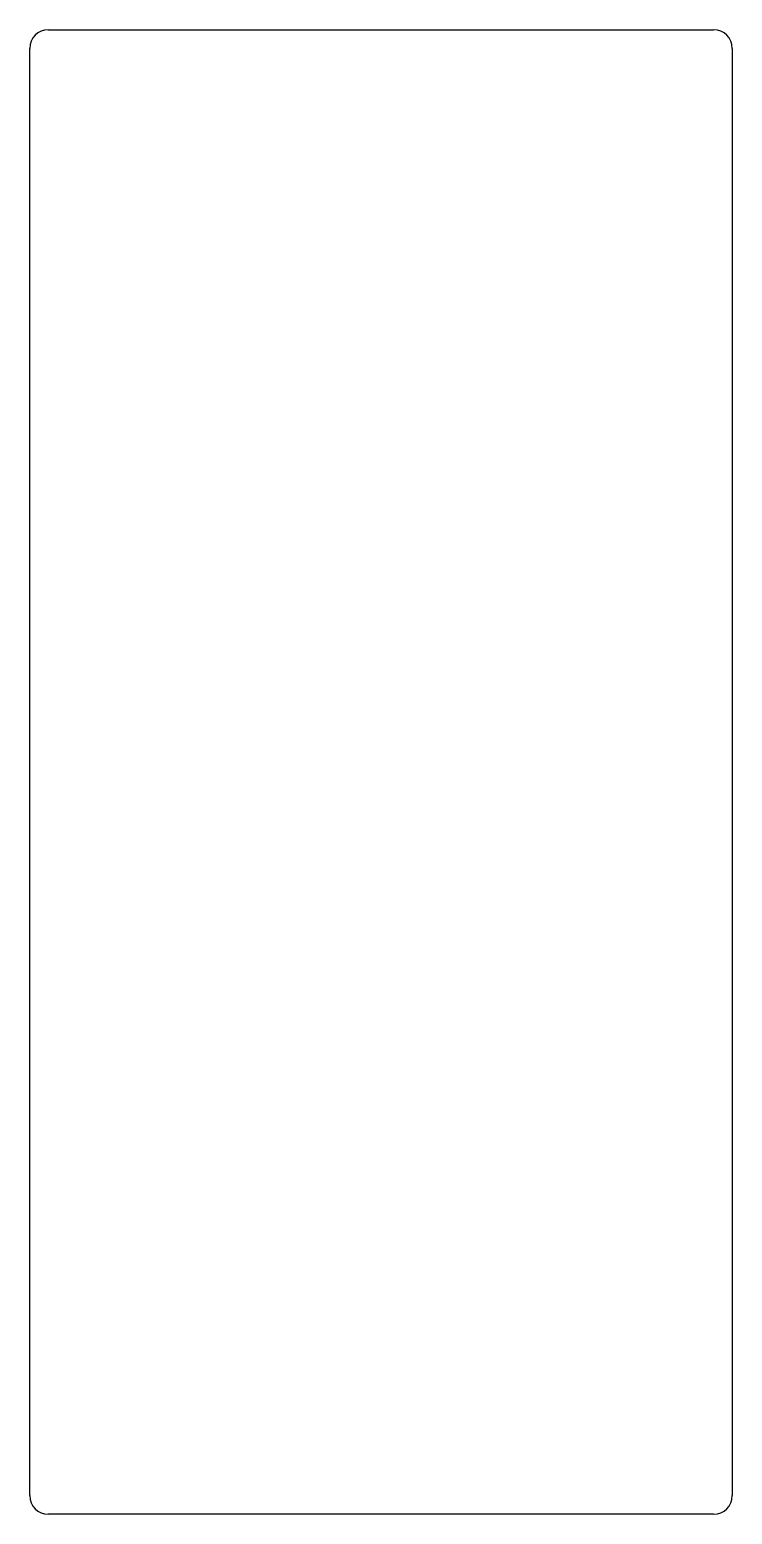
# Model space of a CAD drawing. Header units: millimetres. Extents: x -15 to 15, y -31.8 to 31.8.
import ezdxf

# ---------------------------------------------------------------- set-up
doc = ezdxf.new("R2010")
doc.units = ezdxf.units.MM

msp = doc.modelspace()

# ---------------------------------------------------------------- linework, layer by layer
for p, q in [((-14.25, 31.8), (14.25, 31.8)), ((-15.05, -31), (-15.05, 31)), ((15.05, 31), (15.05, -31)), ((14.25, -31.8), (-14.25, -31.8))]:
    msp.add_line(p, q)
for centre, start, end in [((-14.25, 31), 90, 180), ((14.25, 31), 0, 90), ((-14.25, -31), 180, 270), ((14.25, -31), -90, 0)]:
    msp.add_arc(centre, 0.8, start, end)

doc.saveas('drawing.dxf')
